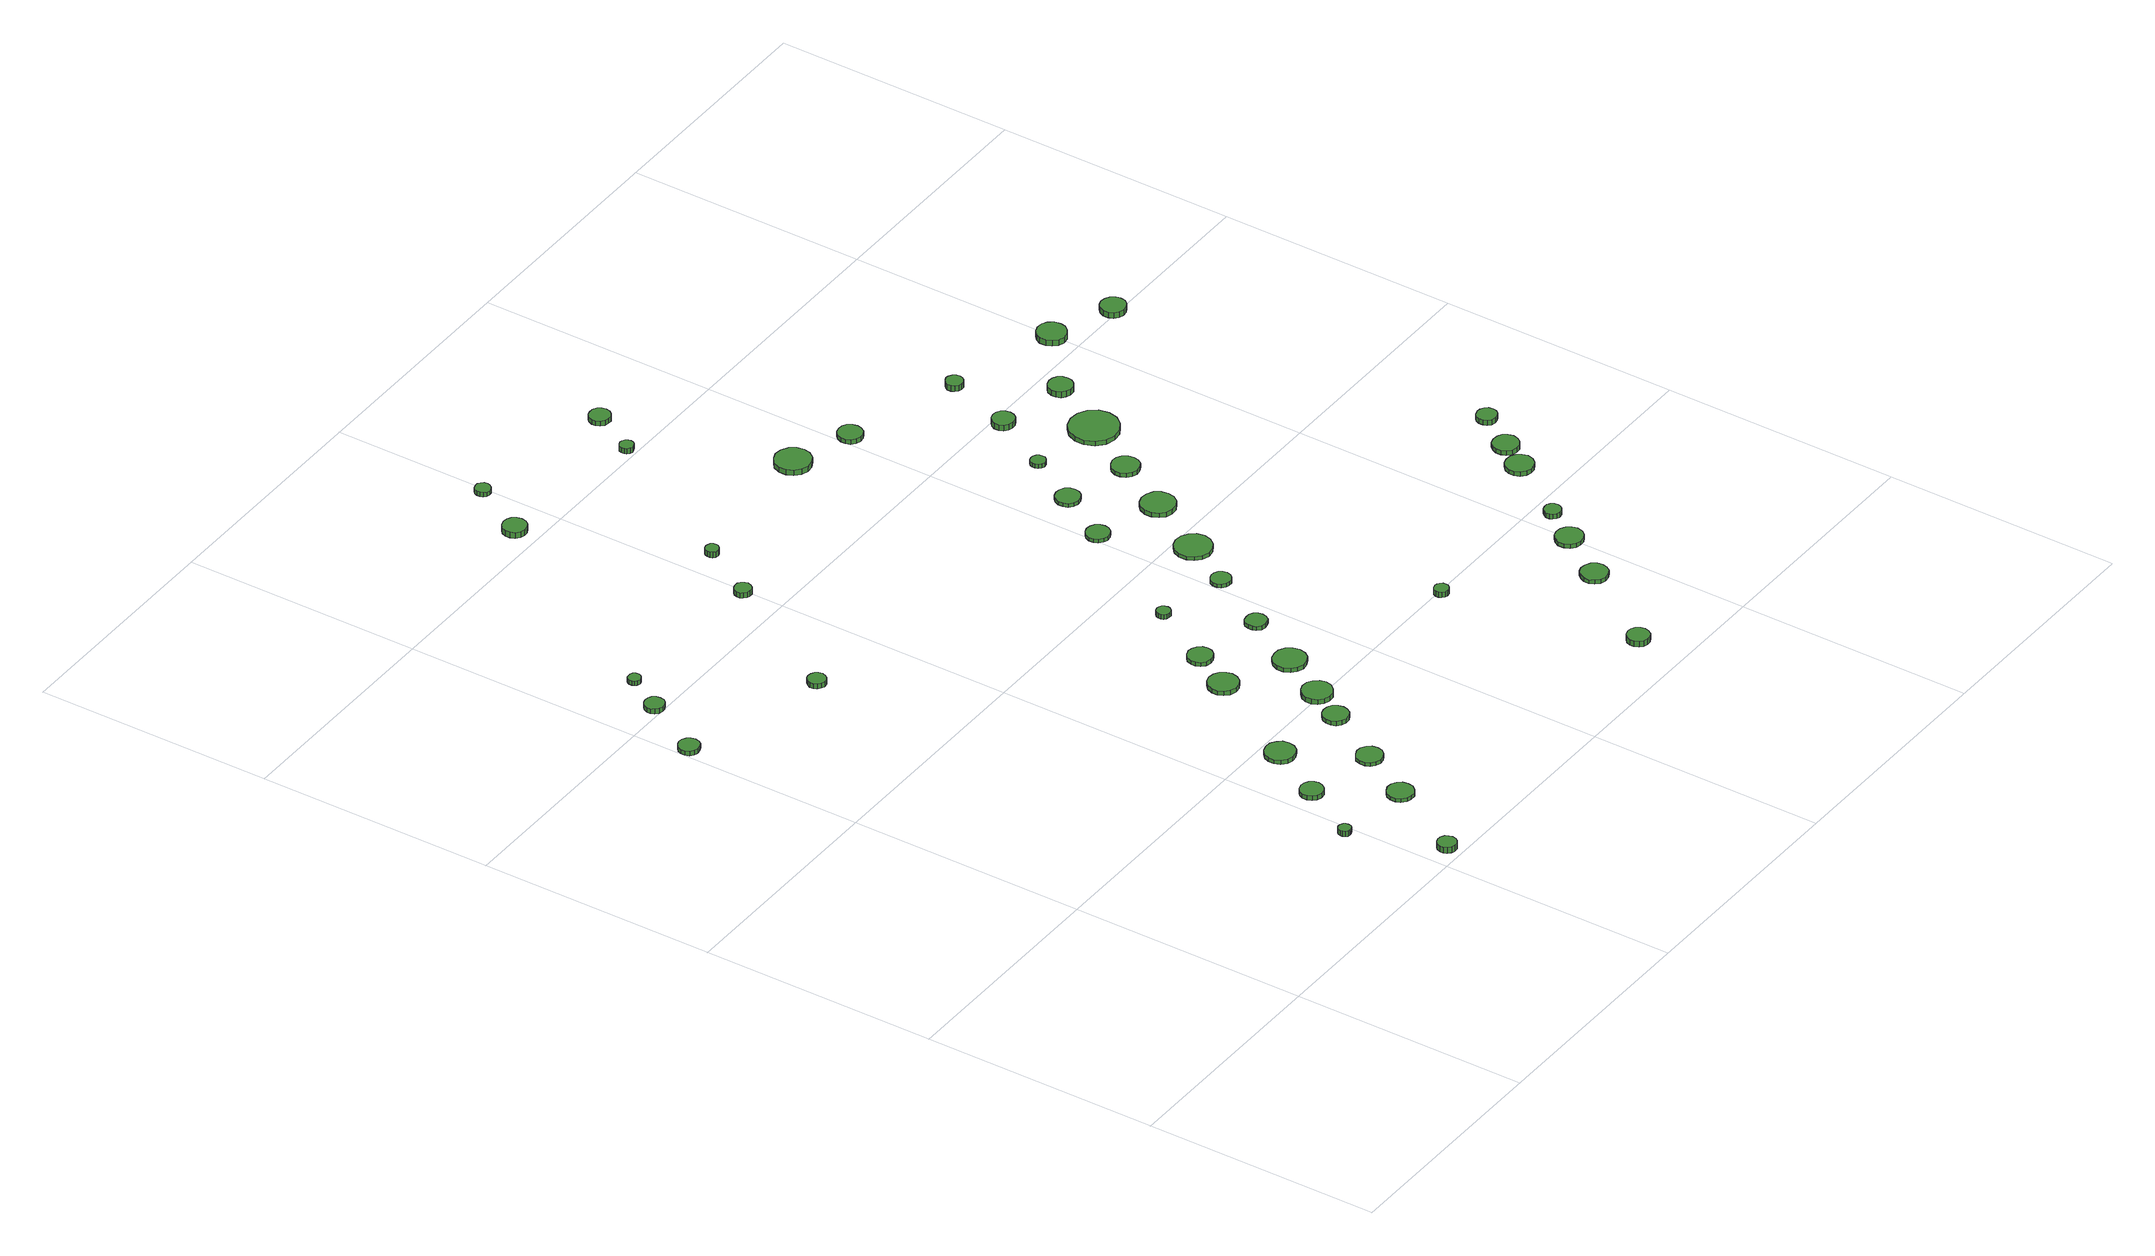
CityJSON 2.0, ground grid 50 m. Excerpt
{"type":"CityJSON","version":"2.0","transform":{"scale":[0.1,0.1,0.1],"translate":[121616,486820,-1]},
"CityObjects":{
"tree1":{"type":"SolitaryVegetationObject","attributes":{"function":"something"},"geometry":[{"type":"MultiSurface","lod":"1","boundaries":[[[0,1,2,3,4,5,6,7,8,9,10,11,12,13,14]],[[15,16,17,18,19,20,21,22,23,24,25,26,27,28,29]],[[0,29,28,1]],[[1,28,27,2]],[[2,27,26,3]],[[3,26,25,4]],[[4,25,24,5]],[[5,24,23,6]],[[6,23,22,7]],[[7,22,21,8]],[[8,21,20,9]],[[9,20,19,10]],[[10,19,18,11]],[[11,18,17,12]],[[12,17,16,13]],[[13,16,15,14]],[[14,15,29,0]]]}]},
"tree2":{"type":"SolitaryVegetationObject","attributes":{"function":"something"},"geometry":[{"type":"MultiSurface","lod":"1","boundaries":[[[30,31,32,33,34,35,36,37,38,39,40,41,42,43,44]],[[45,46,47,48,49,50,51,52,53,54,55,56,57,58,59]],[[30,59,58,31]],[[31,58,57,32]],[[32,57,56,33]],[[33,56,55,34]],[[34,55,54,35]],[[35,54,53,36]],[[36,53,52,37]],[[37,52,51,38]],[[38,51,50,39]],[[39,50,49,40]],[[40,49,48,41]],[[41,48,47,42]],[[42,47,46,43]],[[43,46,45,44]],[[44,45,59,30]]]}]},
"tree3":{"type":"SolitaryVegetationObject","attributes":{"function":"something"},"geometry":[{"type":"MultiSurface","lod":"1","boundaries":[[[60,61,62,63,64,65,66,67,68,69,70,71,72,73,74]],[[75,76,77,78,79,80,81,82,83,84,85,86,87,88,89]],[[60,89,88,61]],[[61,88,87,62]],[[62,87,86,63]],[[63,86,85,64]],[[64,85,84,65]],[[65,84,83,66]],[[66,83,82,67]],[[67,82,81,68]],[[68,81,80,69]],[[69,80,79,70]],[[70,79,78,71]],[[71,78,77,72]],[[72,77,76,73]],[[73,76,75,74]],[[74,75,89,60]]]}]},
"tree4":{"type":"SolitaryVegetationObject","attributes":{"function":"something"},"geometry":[{"type":"MultiSurface","lod":"1","boundaries":[[[90,91,92,93,94,95,96,97,98,99,100,101,102,103,104]],[[105,106,107,108,109,110,111,112,113,114,115,116,117,118,119]],[[90,119,118,91]],[[91,118,117,92]],[[92,117,116,93]],[[93,116,115,94]],[[94,115,114,95]],[[95,114,113,96]],[[96,113,112,97]],[[97,112,111,98]],[[98,111,110,99]],[[99,110,109,100]],[[100,109,108,101]],[[101,108,107,102]],[[102,107,106,103]],[[103,106,105,104]],[[104,105,119,90]]]}]},
"tree5":{"type":"SolitaryVegetationObject","attributes":{"function":"something"},"geometry":[{"type":"MultiSurface","lod":"1","boundaries":[[[120,121,122,123,124,125,126,127,128,129,130,131,132,133,134]],[[135,136,137,138,139,140,141,142,143,144,145,146,147,148,149]],[[120,149,148,121]],[[121,148,147,122]],[[122,147,146,123]],[[123,146,145,124]],[[124,145,144,125]],[[125,144,143,126]],[[126,143,142,127]],[[127,142,141,128]],[[128,141,140,129]],[[129,140,139,130]],[[130,139,138,131]],[[131,138,137,132]],[[132,137,136,133]],[[133,136,135,134]],[[134,135,149,120]]]}]},
"tree6":{"type":"SolitaryVegetationObject","attributes":{"function":"something"},"geometry":[{"type":"MultiSurface","lod":"1","boundaries":[[[150,151,152,153,154,155,156,157,158,159,160,161,162,163,164]],[[165,166,167,168,169,170,171,172,173,174,175,176,177,178,179]],[[150,179,178,151]],[[151,178,177,152]],[[152,177,176,153]],[[153,176,175,154]],[[154,175,174,155]],[[155,174,173,156]],[[156,173,172,157]],[[157,172,171,158]],[[158,171,170,159]],[[159,170,169,160]],[[160,169,168,161]],[[161,168,167,162]],[[162,167,166,163]],[[163,166,165,164]],[[164,165,179,150]]]}]},
"tree7":{"type":"SolitaryVegetationObject","attributes":{"function":"something"},"geometry":[{"type":"MultiSurface","lod":"1","boundaries":[[[180,181,182,183,184,185,186,187,188,189,190,191,192,193,194]],[[195,196,197,198,199,200,201,202,203,204,205,206,207,208,209]],[[180,209,208,181]],[[181,208,207,182]],[[182,207,206,183]],[[183,206,205,184]],[[184,205,204,185]],[[185,204,203,186]],[[186,203,202,187]],[[187,202,201,188]],[[188,201,200,189]],[[189,200,199,190]],[[190,199,198,191]],[[191,198,197,192]],[[192,197,196,193]],[[193,196,195,194]],[[194,195,209,180]]]}]},
"tree8":{"type":"SolitaryVegetationObject","attributes":{"function":"something"},"geometry":[{"type":"MultiSurface","lod":"1","boundaries":[[[210,211,212,213,214,215,216,217,218,219,220,221,222,223,224]],[[225,226,227,228,229,230,231,232,233,234,235,236,237,238,239]],[[210,239,238,211]],[[211,238,237,212]],[[212,237,236,213]],[[213,236,235,214]],[[214,235,234,215]],[[215,234,233,216]],[[216,233,232,217]],[[217,232,231,218]],[[218,231,230,219]],[[219,230,229,220]],[[220,229,228,221]],[[221,228,227,222]],[[222,227,226,223]],[[223,226,225,224]],[[224,225,239,210]]]}]},
"tree9":{"type":"SolitaryVegetationObject","attributes":{"function":"something"},"geometry":[{"type":"MultiSurface","lod":"1","boundaries":[[[240,241,242,243,244,245,246,247,248,249,250,251,252,253,254]],[[255,256,257,258,259,260,261,262,263,264,265,266,267,268,269]],[[240,269,268,241]],[[241,268,267,242]],[[242,267,266,243]],[[243,266,265,244]],[[244,265,264,245]],[[245,264,263,246]],[[246,263,262,247]],[[247,262,261,248]],[[248,261,260,249]],[[249,260,259,250]],[[250,259,258,251]],[[251,258,257,252]],[[252,257,256,253]],[[253,256,255,254]],[[254,255,269,240]]]}]},
"tree10":{"type":"SolitaryVegetationObject","attributes":{"function":"something"},"geometry":[{"type":"MultiSurface","lod":"1","boundaries":[[[270,271,272,273,274,275,276,277,278,279,280,281,282,283,284]],[[285,286,287,288,289,290,291,292,293,294,295,296,297,298,299]],[[270,299,298,271]],[[271,298,297,272]],[[272,297,296,273]],[[273,296,295,274]],[[274,295,294,275]],[[275,294,293,276]],[[276,293,292,277]],[[277,292,291,278]],[[278,291,290,279]],[[279,290,289,280]],[[280,289,288,281]],[[281,288,287,282]],[[282,287,286,283]],[[283,286,285,284]],[[284,285,299,270]]]}]},
"tree11":{"type":"SolitaryVegetationObject","attributes":{"function":"something"},"geometry":[{"type":"MultiSurface","lod":"1","boundaries":[[[300,301,302,303,304,305,306,307,308,309,310,311,312,313,314]],[[315,316,317,318,319,320,321,322,323,324,325,326,327,328,329]],[[300,329,328,301]],[[301,328,327,302]],[[302,327,326,303]],[[303,326,325,304]],[[304,325,324,305]],[[305,324,323,306]],[[306,323,322,307]],[[307,322,321,308]],[[308,321,320,309]],[[309,320,319,310]],[[310,319,318,311]],[[311,318,317,312]],[[312,317,316,313]],[[313,316,315,314]],[[314,315,329,300]]]}]},
"tree12":{"type":"SolitaryVegetationObject","attributes":{"function":"something"},"geometry":[{"type":"MultiSurface","lod":"1","boundaries":[[[330,331,332,333,334,335,336,337,338,339,340,341,342,343,344]],[[345,346,347,348,349,350,351,352,353,354,355,356,357,358,359]],[[330,359,358,331]],[[331,358,357,332]],[[332,357,356,333]],[[333,356,355,334]],[[334,355,354,335]],[[335,354,353,336]],[[336,353,352,337]],[[337,352,351,338]],[[338,351,350,339]],[[339,350,349,340]],[[340,349,348,341]],[[341,348,347,342]],[[342,347,346,343]],[[343,346,345,344]],[[344,345,359,330]]]}]},
"tree13":{"type":"SolitaryVegetationObject","attributes":{"function":"something"},"geometry":[{"type":"MultiSurface","lod":"1","boundaries":[[[360,361,362,363,364,365,366,367,368,369,370,371,372,373,374]],[[375,376,377,378,379,380,381,382,383,384,385,386,387,388,389]],[[360,389,388,361]],[[361,388,387,362]],[[362,387,386,363]],[[363,386,385,364]],[[364,385,384,365]],[[365,384,383,366]],[[366,383,382,367]],[[367,382,381,368]],[[368,381,380,369]],[[369,380,379,370]],[[370,379,378,371]],[[371,378,377,372]],[[372,377,376,373]],[[373,376,375,374]],[[374,375,389,360]]]}]},
"tree14":{"type":"SolitaryVegetationObject","attributes":{"function":"something"},"geometry":[{"type":"MultiSurface","lod":"1","boundaries":[[[390,391,392,393,394,395,396,397,398,399,400,401,402,403,404]],[[405,406,407,408,409,410,411,412,413,414,415,416,417,418,419]],[[390,419,418,391]],[[391,418,417,392]],[[392,417,416,393]],[[393,416,415,394]],[[394,415,414,395]],[[395,414,413,396]],[[396,413,412,397]],[[397,412,411,398]],[[398,411,410,399]],[[399,410,409,400]],[[400,409,408,401]],[[401,408,407,402]],[[402,407,406,403]],[[403,406,405,404]],[[404,405,419,390]]]}]},
"tree15":{"type":"SolitaryVegetationObject","attributes":{"function":"something"},"geometry":[{"type":"MultiSurface","lod":"1","boundaries":[[[420,421,422,423,424,425,426,427,428,429,430,431,432,433,434]],[[435,436,437,438,439,440,441,442,443,444,445,446,447,448,449]],[[420,449,448,421]],[[421,448,447,422]],[[422,447,446,423]],[[423,446,445,424]],[[424,445,444,425]],[[425,444,443,426]],[[426,443,442,427]],[[427,442,441,428]],[[428,441,440,429]],[[429,440,439,430]],[[430,439,438,431]],[[431,438,437,432]],[[432,437,436,433]],[[433,436,435,434]],[[434,435,449,420]]]}]},
"tree16":{"type":"SolitaryVegetationObject","attributes":{"function":"something"},"geometry":[{"type":"MultiSurface","lod":"1","boundaries":[[[450,451,452,453,454,455,456,457,458,459,460,461,462,463,464]],[[465,466,467,468,469,470,471,472,473,474,475,476,477,478,479]],[[450,479,478,451]],[[451,478,477,452]],[[452,477,476,453]],[[453,476,475,454]],[[454,475,474,455]],[[455,474,473,456]],[[456,473,472,457]],[[457,472,471,458]],[[458,471,470,459]],[[459,470,469,460]],[[460,469,468,461]],[[461,468,467,462]],[[462,467,466,463]],[[463,466,465,464]],[[464,465,479,450]]]}]},
"tree17":{"type":"SolitaryVegetationObject","attributes":{"function":"something"},"geometry":[{"type":"MultiSurface","lod":"1","boundaries":[[[480,481,482,483,484,485,486,487,488,489,490,491,492,493,494]],[[495,496,497,498,499,500,501,502,503,504,505,506,507,508,509]],[[480,509,508,481]],[[481,508,507,482]],[[482,507,506,483]],[[483,506,505,484]],[[484,505,504,485]],[[485,504,503,486]],[[486,503,502,487]],[[487,502,501,488]],[[488,501,500,489]],[[489,500,499,490]],[[490,499,498,491]],[[491,498,497,492]],[[492,497,496,493]],[[493,496,495,494]],[[494,495,509,480]]]}]},
"tree18":{"type":"SolitaryVegetationObject","attributes":{"function":"something"},"geometry":[{"type":"MultiSurface","lod":"1","boundaries":[[[510,511,512,513,514,515,516,517,518,519,520,521,522,523,524]],[[525,526,527,528,529,530,531,532,533,534,535,536,537,538,539]],[[510,539,538,511]],[[511,538,537,512]],[[512,537,536,513]],[[513,536,535,514]],[[514,535,534,515]],[[515,534,533,516]],[[516,533,532,517]],[[517,532,531,518]],[[518,531,530,519]],[[519,530,529,520]],[[520,529,528,521]],[[521,528,527,522]],[[522,527,526,523]],[[523,526,525,524]],[[524,525,539,510]]]}]},
"tree19":{"type":"SolitaryVegetationObject","attributes":{"function":"something"},"geometry":[{"type":"MultiSurface","lod":"1","boundaries":[[[540,541,542,543,544,545,546,547,548,549,550,551,552,553,554]],[[555,556,557,558,559,560,561,562,563,564,565,566,567,568,569]],[[540,569,568,541]],[[541,568,567,542]],[[542,567,566,543]],[[543,566,565,544]],[[544,565,564,545]],[[545,564,563,546]],[[546,563,562,547]],[[547,562,561,548]],[[548,561,560,549]],[[549,560,559,550]],[[550,559,558,551]],[[551,558,557,552]],[[552,557,556,553]],[[553,556,555,554]],[[554,555,569,540]]]}]},
"tree20":{"type":"SolitaryVegetationObject","attributes":{"function":"something"},"geometry":[{"type":"MultiSurface","lod":"1","boundaries":[[[570,571,572,573,574,575,576,577,578,579,580,581,582,583,584]],[[585,586,587,588,589,590,591,592,593,594,595,596,597,598,599]],[[570,599,598,571]],[[571,598,597,572]],[[572,597,596,573]],[[573,596,595,574]],[[574,595,594,575]],[[575,594,593,576]],[[576,593,592,577]],[[577,592,591,578]],[[578,591,590,579]],[[579,590,589,580]],[[580,589,588,581]],[[581,588,587,582]],[[582,587,586,583]],[[583,586,585,584]],[[584,585,599,570]]]}]},
"tree21":{"type":"SolitaryVegetationObject","attributes":{"function":"something"},"geometry":[{"type":"MultiSurface","lod":"1","boundaries":[[[600,601,602,603,604,605,606,607,608,609,610,611,612,613,614]],[[615,616,617,618,619,620,621,622,623,624,625,626,627,628,629]],[[600,629,628,601]],[[601,628,627,602]],[[602,627,626,603]],[[603,626,625,604]],[[604,625,624,605]],[[605,624,623,606]],[[606,623,622,607]],[[607,622,621,608]],[[608,621,620,609]],[[609,620,619,610]],[[610,619,618,611]],[[611,618,617,612]],[[612,617,616,613]],[[613,616,615,614]],[[614,615,629,600]]]}]},
"tree22":{"type":"SolitaryVegetationObject","attributes":{"function":"something"},"geometry":[{"type":"MultiSurface","lod":"1","boundaries":[[[630,631,632,633,634,635,636,637,638,639,640,641,642,643,644]],[[645,646,647,648,649,650,651,652,653,654,655,656,657,658,659]],[[630,659,658,631]],[[631,658,657,632]],[[632,657,656,633]],[[633,656,655,634]],[[634,655,654,635]],[[635,654,653,636]],[[636,653,652,637]],[[637,652,651,638]],[[638,651,650,639]],[[639,650,649,640]],[[640,649,648,641]],[[641,648,647,642]],[[642,647,646,643]],[[643,646,645,644]],[[644,645,659,630]]]}]},
"tree23":{"type":"SolitaryVegetationObject","attributes":{"function":"something"},"geometry":[{"type":"MultiSurface","lod":"1","boundaries":[[[660,661,662,663,664,665,666,667,668,669,670,671,672,673,674]],[[675,676,677,678,679,680,681,682,683,684,685,686,687,688,689]],[[660,689,688,661]],[[661,688,687,662]],[[662,687,686,663]],[[663,686,685,664]],[[664,685,684,665]],[[665,684,683,666]],[[666,683,682,667]],[[667,682,681,668]],[[668,681,680,669]],[[669,680,679,670]],[[670,679,678,671]],[[671,678,677,672]],[[672,677,676,673]],[[673,676,675,674]],[[674,675,689,660]]]}]},
"tree24":{"type":"SolitaryVegetationObject","attributes":{"function":"something"},"geometry":[{"type":"MultiSurface","lod":"1","boundaries":[[[690,691,692,693,694,695,696,697,698,699,700,701,702,703,704]],[[705,706,707,708,709,710,711,712,713,714,715,716,717,718,719]],[[690,719,718,691]],[[691,718,717,692]],[[692,717,716,693]],[[693,716,715,694]],[[694,715,714,695]],[[695,714,713,696]],[[696,713,712,697]],[[697,712,711,698]],[[698,711,710,699]],[[699,710,709,700]],[[700,709,708,701]],[[701,708,707,702]],[[702,707,706,703]],[[703,706,705,704]],[[704,705,719,690]]]}]},
"tree25":{"type":"SolitaryVegetationObject","attributes":{"function":"something"},"geometry":[{"type":"MultiSurface","lod":"1","boundaries":[[[720,721,722,723,724,725,726,727,728,729,730,731,732,733,734]],[[735,736,737,738,739,740,741,742,743,744,745,746,747,748,749]],[[720,749,748,721]],[[721,748,747,722]],[[722,747,746,723]],[[723,746,745,724]],[[724,745,744,725]],[[725,744,743,726]],[[726,743,742,727]],[[727,742,741,728]],[[728,741,740,729]],[[729,740,739,730]],[[730,739,738,731]],[[731,738,737,732]],[[732,737,736,733]],[[733,736,735,734]],[[734,735,749,720]]]}]},
"tree26":{"type":"SolitaryVegetationObject","attributes":{"function":"something"},"geometry":[{"type":"MultiSurface","lod":"1","boundaries":[[[750,751,752,753,754,755,756,757,758,759,760,761,762,763,764]],[[765,766,767,768,769,770,771,772,773,774,775,776,777,778,779]],[[750,779,778,751]],[[751,778,777,752]],[[752,777,776,753]],[[753,776,775,754]],[[754,775,774,755]],[[755,774,773,756]],[[756,773,772,757]],[[757,772,771,758]],[[758,771,770,759]],[[759,770,769,760]],[[760,769,768,761]],[[761,768,767,762]],[[762,767,766,763]],[[763,766,765,764]],[[764,765,779,750]]]}]},
"tree27":{"type":"SolitaryVegetationObject","attributes":{"function":"something"},"geometry":[{"type":"MultiSurface","lod":"1","boundaries":[[[780,781,782,783,784,785,786,787,788,789,790,791,792,793,794]],[[795,796,797,798,799,800,801,802,803,804,805,806,807,808,809]],[[780,809,808,781]],[[781,808,807,782]],[[782,807,806,783]],[[783,806,805,784]],[[784,805,804,785]],[[785,804,803,786]],[[786,803,802,787]],[[787,802,801,788]],[[788,801,800,789]],[[789,800,799,790]],[[790,799,798,791]],[[791,798,797,792]],[[792,797,796,793]],[[793,796,795,794]],[[794,795,809,780]]]}]},
"tree28":{"type":"SolitaryVegetationObject","attributes":{"function":"something"},"geometry":[{"type":"MultiSurface","lod":"1","boundaries":[[[810,811,812,813,814,815,816,817,818,819,820,821,822,823,824]],[[825,826,827,828,829,830,831,832,833,834,835,836,837,838,839]],[[810,839,838,811]],[[811,838,837,812]],[[812,837,836,813]],[[813,836,835,814]],[[814,835,834,815]],[[815,834,833,816]],[[816,833,832,817]],[[817,832,831,818]],[[818,831,830,819]],[[819,830,829,820]],[[820,829,828,821]],[[821,828,827,822]],[[822,827,826,823]],[[823,826,825,824]],[[824,825,839,810]]]}]},
"tree29":{"type":"SolitaryVegetationObject","attributes":{"function":"something"},"geometry":[{"type":"MultiSurface","lod":"1","boundaries":[[[840,841,842,843,844,845,846,847,848,849,850,851,852,853,854]],[[855,856,857,858,859,860,861,862,863,864,865,866,867,868,869]],[[840,869,868,841]],[[841,868,867,842]],[[842,867,866,843]],[[843,866,865,844]],[[844,865,864,845]],[[845,864,863,846]],[[846,863,862,847]],[[847,862,861,848]],[[848,861,860,849]],[[849,860,859,850]],[[850,859,858,851]],[[851,858,857,852]],[[852,857,856,853]],[[853,856,855,854]],[[854,855,869,840]]]}]},
"tree30":{"type":"SolitaryVegetationObject","attributes":{"function":"something"},"geometry":[{"type":"MultiSurface","lod":"1","boundaries":[[[870,871,872,873,874,875,876,877,878,879,880,881,882,883,884]],[[885,886,887,888,889,890,891,892,893,894,895,896,897,898,899]],[[870,899,898,871]],[[871,898,897,872]],[[872,897,896,873]],[[873,896,895,874]],[[874,895,894,875]],[[875,894,893,876]],[[876,893,892,877]],[[877,892,891,878]],[[878,891,890,879]],[[879,890,889,880]],[[880,889,888,881]],[[881,888,887,882]],[[882,887,886,883]],[[883,886,885,884]],[[884,885,899,870]]]}]},
"tree31":{"type":"SolitaryVegetationObject","attributes":{"function":"something"},"geometry":[{"type":"MultiSurface","lod":"1","boundaries":[[[900,901,902,903,904,905,906,907,908,909,910,911,912,913,914]],[[915,916,917,918,919,920,921,922,923,924,925,926,927,928,929]],[[900,929,928,901]],[[901,928,927,902]],[[902,927,926,903]],[[903,926,925,904]],[[904,925,924,905]],[[905,924,923,906]],[[906,923,922,907]],[[907,922,921,908]],[[908,921,920,909]],[[909,920,919,910]],[[910,919,918,911]],[[911,918,917,912]],[[912,917,916,913]],[[913,916,915,914]],[[914,915,929,900]]]}]},
"tree32":{"type":"SolitaryVegetationObject","attributes":{"function":"something"},"geometry":[{"type":"MultiSurface","lod":"1","boundaries":[[[930,931,932,933,934,935,936,937,938,939,940,941,942,943,944]],[[945,946,947,948,949,950,951,952,953,954,955,956,957,958,959]],[[930,959,958,931]],[[931,958,957,932]],[[932,957,956,933]],[[933,956,955,934]],[[934,955,954,935]],[[935,954,953,936]],[[936,953,952,937]],[[937,952,951,938]],[[938,951,950,939]],[[939,950,949,940]],[[940,949,948,941]],[[941,948,947,942]],[[942,947,946,943]],[[943,946,945,944]],[[944,945,959,930]]]}]},
"tree33":{"type":"SolitaryVegetationObject","attributes":{"function":"something"},"geometry":[{"type":"MultiSurface","lod":"1","boundaries":[[[960,961,962,963,964,965,966,967,968,969,970,971,972,973,974]],[[975,976,977,978,979,980,981,982,983,984,985,986,987,988,989]],[[960,989,988,961]],[[961,988,987,962]],[[962,987,986,963]],[[963,986,985,964]],[[964,985,984,965]],[[965,984,983,966]],[[966,983,982,967]],[[967,982,981,968]],[[968,981,980,969]],[[969,980,979,970]],[[970,979,978,971]],[[971,978,977,972]],[[972,977,976,973]],[[973,976,975,974]],[[974,975,989,960]]]}]},
"tree34":{"type":"SolitaryVegetationObject","attributes":{"function":"something"},"geometry":[{"type":"MultiSurface","lod":"1","boundaries":[[[990,991,992,993,994,995,996,997,998,999,1000,1001,1002,1003,1004]],[[1005,1006,1007,1008,1009,1010,1011,1012,1013,1014,1015,1016,1017,1018,1019]],[[990,1019,1018,991]],[[991,1018,1017,992]],[[992,1017,1016,993]],[[993,1016,1015,994]],[[994,1015,1014,995]],[[995,1014,1013,996]],[[996,1013,1012,997]],[[997,1012,1011,998]],[[998,1011,1010,999]],[[999,1010,1009,1000]],[[1000,1009,1008,1001]],[[1001,1008,1007,1002]],[[1002,1007,1006,1003]],[[1003,1006,1005,1004]],[[1004,1005,1019,990]]]}]},
"tree35":{"type":"SolitaryVegetationObject","attributes":{"function":"something"},"geometry":[{"type":"MultiSurface","lod":"1","boundaries":[[[1020,1021,1022,1023,1024,1025,1026,1027,1028,1029,1030,1031,1032,1033,1034]],[[1035,1036,1037,1038,1039,1040,1041,1042,1043,1044,1045,1046,1047,1048,1049]],[[1020,1049,1048,1021]],[[1021,1048,1047,1022]],[[1022,1047,1046,1023]],[[1023,1046,1045,1024]],[[1024,1045,1044,1025]],[[1025,1044,1043,1026]],[[1026,1043,1042,1027]],[[1027,1042,1041,1028]],[[1028,1041,1040,1029]],[[1029,1040,1039,1030]],[[1030,1039,1038,1031]],[[1031,1038,1037,1032]],[[1032,1037,1036,1033]],[[1033,1036,1035,1034]],[[1034,1035,1049,1020]]]}]},
"tree36":{"type":"SolitaryVegetationObject","attributes":{"function":"something"},"geometry":[{"type":"MultiSurface","lod":"1","boundaries":[[[1050,1051,1052,1053,1054,1055,1056,1057,1058,1059,1060,1061,1062,1063,1064]],[[1065,1066,1067,1068,1069,1070,1071,1072,1073,1074,1075,1076,1077,1078,1079]],[[1050,1079,1078,1051]],[[1051,1078,1077,1052]],[[1052,1077,1076,1053]],[[1053,1076,1075,1054]],[[1054,1075,1074,1055]],[[1055,1074,1073,1056]],[[1056,1073,1072,1057]],[[1057,1072,1071,1058]],[[1058,1071,1070,1059]],[[1059,1070,1069,1060]],[[1060,1069,1068,1061]],[[1061,1068,1067,1062]],[[1062,1067,1066,1063]],[[1063,1066,1065,1064]],[[1064,1065,1079,1050]]]}]},
"tree37":{"type":"SolitaryVegetationObject","attributes":{"function":"something"},"geometry":[{"type":"MultiSurface","lod":"1","boundaries":[[[1080,1081,1082,1083,1084,1085,1086,1087,1088,1089,1090,1091,1092,1093,1094]],[[1095,1096,1097,1098,1099,1100,1101,1102,1103,1104,1105,1106,1107,1108,1109]],[[1080,1109,1108,1081]],[[1081,1108,1107,1082]],[[1082,1107,1106,1083]],[[1083,1106,1105,1084]],[[1084,1105,1104,1085]],[[1085,1104,1103,1086]],[[1086,1103,1102,1087]],[[1087,1102,1101,1088]],[[1088,1101,1100,1089]],[[1089,1100,1099,1090]],[[1090,1099,1098,1091]],[[1091,1098,1097,1092]],[[1092,1097,1096,1093]],[[1093,1096,1095,1094]],[[1094,1095,1109,1080]]]}]},
"tree38":{"type":"SolitaryVegetationObject","attributes":{"function":"something"},"geometry":[{"type":"MultiSurface","lod":"1","boundaries":[[[1110,1111,1112,1113,1114,1115,1116,1117,1118,1119,1120,1121,1122,1123,1124]],[[1125,1126,1127,1128,1129,1130,1131,1132,1133,1134,1135,1136,1137,1138,1139]],[[1110,1139,1138,1111]],[[1111,1138,1137,1112]],[[1112,1137,1136,1113]],[[1113,1136,1135,1114]],[[1114,1135,1134,1115]],[[1115,1134,1133,1116]],[[1116,1133,1132,1117]],[[1117,1132,1131,1118]],[[1118,1131,1130,1119]],[[1119,1130,1129,1120]],[[1120,1129,1128,1121]],[[1121,1128,1127,1122]],[[1122,1127,1126,1123]],[[1123,1126,1125,1124]],[[1124,1125,1139,1110]]]}]},
"tree39":{"type":"SolitaryVegetationObject","attributes":{"function":"something"},"geometry":[{"type":"MultiSurface","lod":"1","boundaries":[[[1140,1141,1142,1143,1144,1145,1146,1147,1148,1149,1150,1151,1152,1153,1154]],[[1155,1156,1157,1158,1159,1160,1161,1162,1163,1164,1165,1166,1167,1168,1169]],[[1140,1169,1168,1141]],[[1141,1168,1167,1142]],[[1142,1167,1166,1143]],[[1143,1166,1165,1144]],[[1144,1165,1164,1145]],[[1145,1164,1163,1146]],[[1146,1163,1162,1147]],[[1147,1162,1161,1148]],[[1148,1161,1160,1149]],[[1149,1160,1159,1150]],[[1150,1159,1158,1151]],[[1151,1158,1157,1152]],[[1152,1157,1156,1153]],[[1153,1156,1155,1154]],[[1154,1155,1169,1140]]]}]},
"tree40":{"type":"SolitaryVegetationObject","attributes":{"function":"something"},"geometry":[{"type":"MultiSurface","lod":"1","boundaries":[[[1170,1171,1172,1173,1174,1175,1176,1177,1178,1179,1180,1181,1182,1183,1184]],[[1185,1186,1187,1188,1189,1190,1191,1192,1193,1194,1195,1196,1197,1198,1199]],[[1170,1199,1198,1171]],[[1171,1198,1197,1172]],[[1172,1197,1196,1173]],[[1173,1196,1195,1174]],[[1174,1195,1194,1175]],[[1175,1194,1193,1176]],[[1176,1193,1192,1177]],[[1177,1192,1191,1178]],[[1178,1191,1190,1179]],[[1179,1190,1189,1180]],[[1180,1189,1188,1181]],[[1181,1188,1187,1182]],[[1182,1187,1186,1183]],[[1183,1186,1185,1184]],[[1184,1185,1199,1170]]]}]},
"tree41":{"type":"SolitaryVegetationObject","attributes":{"function":"something"},"geometry":[{"type":"MultiSurface","lod":"1","boundaries":[[[1200,1201,1202,1203,1204,1205,1206,1207,1208,1209,1210,1211,1212,1213,1214]],[[1215,1216,1217,1218,1219,1220,1221,1222,1223,1224,1225,1226,1227,1228,1229]],[[1200,1229,1228,1201]],[[1201,1228,1227,1202]],[[1202,1227,1226,1203]],[[1203,1226,1225,1204]],[[1204,1225,1224,1205]],[[1205,1224,1223,1206]],[[1206,1223,1222,1207]],[[1207,1222,1221,1208]],[[1208,1221,1220,1209]],[[1209,1220,1219,1210]],[[1210,1219,1218,1211]],[[1211,1218,1217,1212]],[[1212,1217,1216,1213]],[[1213,1216,1215,1214]],[[1214,1215,1229,1200]]]}]},
"tree42":{"type":"SolitaryVegetationObject","attributes":{"function":"something"},"geometry":[{"type":"MultiSurface","lod":"1","boundaries":[[[1230,1231,1232,1233,1234,1235,1236,1237,1238,1239,1240,1241,1242,1243,1244]],[[1245,1246,1247,1248,1249,1250,1251,1252,1253,1254,1255,1256,1257,1258,1259]],[[1230,1259,1258,1231]],[[1231,1258,1257,1232]],[[1232,1257,1256,1233]],[[1233,1256,1255,1234]],[[1234,1255,1254,1235]],[[1235,1254,1253,1236]],[[1236,1253,1252,1237]],[[1237,1252,1251,1238]],[[1238,1251,1250,1239]],[[1239,1250,1249,1240]],[[1240,1249,1248,1241]],[[1241,1248,1247,1242]],[[1242,1247,1246,1243]],[[1243,1246,1245,1244]],[[1244,1245,1259,1230]]]}]},
"tree43":{"type":"SolitaryVegetationObject","attributes":{"function":"something"},"geometry":[{"type":"MultiSurface","lod":"1","boundaries":[[[1260,1261,1262,1263,1264,1265,1266,1267,1268,1269,1270,1271,1272,1273,1274]],[[1275,1276,1277,1278,1279,1280,1281,1282,1283,1284,1285,1286,1287,1288,1289]],[[1260,1289,1288,1261]],[[1261,1288,1287,1262]],[[1262,1287,1286,1263]],[[1263,1286,1285,1264]],[[1264,1285,1284,1265]],[[1265,1284,1283,1266]],[[1266,1283,1282,1267]],[[1267,1282,1281,1268]],[[1268,1281,1280,1269]],[[1269,1280,1279,1270]],[[1270,1279,1278,1271]],[[1271,1278,1277,1272]],[[1272,1277,1276,1273]],[[1273,1276,1275,1274]],[[1274,1275,1289,1260]]]}]},
"tree44":{"type":"SolitaryVegetationObject","attributes":{"function":"something"},"geometry":[{"type":"MultiSurface","lod":"1","boundaries":[[[1290,1291,1292,1293,1294,1295,1296,1297,1298,1299,1300,1301,1302,1303,1304]],[[1305,1306,1307,1308,1309,1310,1311,1312,1313,1314,1315,1316,1317,1318,1319]],[[1290,1319,1318,1291]],[[1291,1318,1317,1292]],[[1292,1317,1316,1293]],[[1293,1316,1315,1294]],[[1294,1315,1314,1295]],[[1295,1314,1313,1296]],[[1296,1313,1312,1297]],[[1297,1312,1311,1298]],[[1298,1311,1310,1299]],[[1299,1310,1309,1300]],[[1300,1309,1308,1301]],[[1301,1308,1307,1302]],[[1302,1307,1306,1303]],[[1303,1306,1305,1304]],[[1304,1305,1319,1290]]]}]},
"tree45":{"type":"SolitaryVegetationObject","attributes":{"function":"something"},"geometry":[{"type":"MultiSurface","lod":"1","boundaries":[[[1320,1321,1322,1323,1324,1325,1326,1327,1328,1329,1330,1331,1332,1333,1334]],[[1335,1336,1337,1338,1339,1340,1341,1342,1343,1344,1345,1346,1347,1348,1349]],[[1320,1349,1348,1321]],[[1321,1348,1347,1322]],[[1322,1347,1346,1323]],[[1323,1346,1345,1324]],[[1324,1345,1344,1325]],[[1325,1344,1343,1326]],[[1326,1343,1342,1327]],[[1327,1342,1341,1328]],[[1328,1341,1340,1329]],[[1329,1340,1339,1330]],[[1330,1339,1338,1331]],[[1331,1338,1337,1332]],[[1332,1337,1336,1333]],[[1333,1336,1335,1334]],[[1334,1335,1349,1320]]]}]},
"tree46":{"type":"SolitaryVegetationObject","attributes":{"function":"something"},"geometry":[{"type":"MultiSurface","lod":"1","boundaries":[[[1350,1351,1352,1353,1354,1355,1356,1357,1358,1359,1360,1361,1362,1363,1364]],[[1365,1366,1367,1368,1369,1370,1371,1372,1373,1374,1375,1376,1377,1378,1379]],[[1350,1379,1378,1351]],[[1351,1378,1377,1352]],[[1352,1377,1376,1353]],[[1353,1376,1375,1354]],[[1354,1375,1374,1355]],[[1355,1374,1373,1356]],[[1356,1373,1372,1357]],[[1357,1372,1371,1358]],[[1358,1371,1370,1359]],[[1359,1370,1369,1360]],[[1360,1369,1368,1361]],[[1361,1368,1367,1362]],[[1362,1367,1366,1363]],[[1363,1366,1365,1364]],[[1364,1365,1379,1350]]]}]}
},
"vertices":[
[44,1390,16],[42,1399,16],[37,1406,16],[29,1411,16],[20,1412,16],[12,1409,16],[5,1403,16],[1,1395,16],[1,1386,16],[5,1377,16],[12,1371,16],[20,1369,16],[29,1370,16],[37,1374,16],[42,1381,16],[42,1381,6],[37,1374,6],[29,1370,6],[20,1369,6],[12,1371,6],[5,1377,6],[1,1386,6],[1,1395,6],[5,1403,6],[12,1409,6],[20,1412,6],[29,1411,6],[37,1406,6],[42,1399,6],[44,1390,6],
[495,218,19],[494,223,19],[491,227,19],[486,230,19],[481,231,19],[476,229,19],[472,225,19],[470,220,19],[470,215,19],[472,210,19],[476,206,19],[481,205,19],[486,205,19],[491,208,19],[494,212,19],[494,212,7],[491,208,7],[486,205,7],[481,205,7],[476,206,7],[472,210,7],[470,215,7],[470,220,7],[472,225,7],[476,229,7],[481,231,7],[486,230,7],[491,227,7],[494,223,7],[495,218,7],
[116,1518,17],[115,1526,17],[110,1533,17],[102,1537,17],[94,1538,17],[86,1535,17],[80,1530,17],[76,1522,17],[76,1514,17],[80,1506,17],[86,1500,17],[94,1498,17],[102,1498,17],[110,1503,17],[115,1509,17],[115,1509,6],[110,1503,6],[102,1498,6],[94,1498,6],[86,1500,6],[80,1506,6],[76,1514,6],[76,1522,6],[80,1530,6],[86,1535,6],[94,1538,6],[102,1537,6],[110,1533,6],[115,1526,6],[116,1518,6],
[564,28,25],[562,36,25],[558,43,25],[550,47,25],[542,48,25],[535,45,25],[529,40,25],[525,32,25],[525,24,25],[529,17,25],[535,11,25],[542,9,25],[550,9,25],[558,14,25],[562,20,25],[562,20,12],[558,14,12],[550,9,12],[542,9,12],[535,11,12],[529,17,12],[525,24,12],[525,32,12],[529,40,12],[535,45,12],[542,48,12],[550,47,12],[558,43,12],[562,36,12],[564,28,12],
[158,1595,16],[157,1601,16],[154,1605,16],[149,1608,16],[144,1608,16],[138,1607,16],[134,1603,16],[132,1598,16],[132,1593,16],[134,1588,16],[138,1584,16],[144,1582,16],[149,1583,16],[154,1586,16],[157,1590,16],[157,1590,6],[154,1586,6],[149,1583,6],[144,1582,6],[138,1584,6],[134,1588,6],[132,1593,6],[132,1598,6],[134,1603,6],[138,1607,6],[144,1608,6],[149,1608,6],[154,1605,6],[157,1601,6],[158,1595,6],
[577,340,17],[575,349,17],[569,357,17],[561,362,17],[551,363,17],[541,360,17],[534,354,17],[530,345,17],[530,335,17],[534,326,17],[541,319,17],[551,316,17],[561,317,17],[569,322,17],[575,330,17],[575,330,7],[569,322,7],[561,317,7],[551,316,7],[541,319,7],[534,326,7],[530,335,7],[530,345,7],[534,354,7],[541,360,7],[551,363,7],[561,362,7],[569,357,7],[575,349,7],[577,340,7],
[669,199,16],[667,210,16],[660,219,16],[651,225,16],[639,226,16],[629,222,16],[620,215,16],[616,204,16],[616,193,16],[620,183,16],[629,175,16],[639,172,16],[651,173,16],[660,179,16],[667,188,16],[667,188,8],[660,179,8],[651,173,8],[639,172,8],[629,175,8],[620,183,8],[616,193,8],[616,204,8],[620,215,8],[629,222,8],[639,226,8],[651,225,8],[660,219,8],[667,210,8],[669,199,8],
[350,1308,17],[348,1316,17],[344,1322,17],[337,1326,17],[329,1327,17],[322,1325,17],[316,1319,17],[312,1312,17],[312,1304,17],[316,1297,17],[322,1292,17],[329,1289,17],[337,1290,17],[344,1294,17],[348,1300,17],[348,1300,6],[344,1294,6],[337,1290,6],[329,1289,6],[322,1292,6],[316,1297,6],[312,1304,6],[312,1312,6],[316,1319,6],[322,1325,6],[329,1327,6],[337,1326,6],[344,1322,6],[348,1316,6],[350,1308,6],
[653,457,16],[651,470,16],[643,480,16],[632,487,16],[619,488,16],[607,484,16],[597,475,16],[592,464,16],[592,451,16],[597,439,16],[607,430,16],[619,426,16],[632,428,16],[643,434,16],[651,445,16],[651,445,7],[643,434,7],[632,428,7],[619,426,7],[607,430,7],[597,439,7],[592,451,7],[592,464,7],[597,475,7],[607,484,7],[619,488,7],[632,487,7],[643,480,7],[651,470,7],[653,457,7],
[734,312,15],[732,323,15],[725,332,15],[715,338,15],[704,339,15],[694,335,15],[685,328,15],[681,318,15],[681,306,15],[685,296,15],[694,289,15],[704,285,15],[715,286,15],[725,292,15],[732,301,15],[732,301,7],[725,292,7],[715,286,7],[704,285,7],[694,289,7],[685,296,7],[681,306,7],[681,318,7],[685,328,7],[694,335,7],[704,339,7],[715,338,7],[725,332,7],[732,323,7],[734,312,7],
[806,437,16],[804,448,16],[798,457,16],[788,462,16],[777,463,16],[767,460,16],[759,452,16],[755,443,16],[755,432,16],[759,422,16],[767,415,16],[777,411,16],[788,412,16],[798,418,16],[804,427,16],[804,427,6],[798,418,6],[788,412,6],[777,411,6],[767,415,6],[759,422,6],[755,432,6],[755,443,6],[759,452,6],[767,460,6],[777,463,6],[788,462,6],[798,457,6],[804,448,6],[806,437,6],
[778,669,16],[775,681,16],[768,692,16],[757,698,16],[744,700,16],[731,696,16],[722,687,16],[717,675,16],[717,662,16],[722,651,16],[731,642,16],[744,638,16],[757,639,16],[768,646,16],[775,656,16],[775,656,6],[768,646,6],[757,639,6],[744,638,6],[731,642,6],[722,651,6],[717,662,6],[717,675,6],[722,687,6],[731,696,6],[744,700,6],[757,698,6],[768,692,6],[775,681,6],[778,669,6],
[512,1584,18],[510,1591,18],[506,1597,18],[500,1601,18],[492,1601,18],[486,1599,18],[480,1594,18],[477,1588,18],[477,1580,18],[480,1574,18],[486,1569,18],[492,1567,18],[500,1567,18],[506,1571,18],[510,1577,18],[510,1577,6],[506,1571,6],[500,1567,6],[492,1567,6],[486,1569,6],[480,1574,6],[477,1580,6],[477,1588,6],[480,1594,6],[486,1599,6],[492,1601,6],[500,1601,6],[506,1597,6],[510,1591,6],[512,1584,6],
[853,507,17],[850,520,17],[842,530,17],[831,537,17],[818,538,17],[806,534,17],[796,525,17],[791,513,17],[791,500,17],[796,489,17],[806,480,17],[818,476,17],[831,477,17],[842,484,17],[850,494,17],[850,494,6],[842,484,6],[831,477,6],[818,476,6],[806,480,6],[796,489,6],[791,500,6],[791,513,6],[796,525,6],[806,534,6],[818,538,6],[831,537,6],[842,530,6],[850,520,6],[853,507,6],
[821,753,16],[819,763,16],[812,772,16],[803,777,16],[793,779,16],[782,775,16],[774,768,16],[770,758,16],[770,748,16],[774,738,16],[782,731,16],[793,728,16],[803,729,16],[812,734,16],[819,743,16],[819,743,7],[812,734,7],[803,729,7],[793,728,7],[782,731,7],[774,738,7],[770,748,7],[770,758,7],[774,768,7],[782,775,7],[793,779,7],[803,777,7],[812,772,7],[819,763,7],[821,753,7],
[446,2051,19],[444,2061,19],[438,2069,19],[429,2074,19],[419,2075,19],[409,2072,19],[401,2065,19],[397,2056,19],[397,2046,19],[401,2036,19],[409,2029,19],[419,2026,19],[429,2027,19],[438,2032,19],[444,2041,19],[444,2041,6],[438,2032,6],[429,2027,6],[419,2026,6],[409,2029,6],[401,2036,6],[397,2046,6],[397,2056,6],[401,2065,6],[409,2072,6],[419,2075,6],[429,2074,6],[438,2069,6],[444,2061,6],[446,2051,6],
[914,608,15],[911,622,15],[903,633,15],[890,640,15],[877,641,15],[863,637,15],[853,628,15],[847,615,15],[847,601,15],[853,588,15],[863,579,15],[877,574,15],[890,576,15],[903,583,15],[911,594,15],[911,594,6],[903,583,6],[890,576,6],[877,574,6],[863,579,6],[853,588,6],[847,601,6],[847,615,6],[853,628,6],[863,637,6],[877,641,6],[890,640,6],[903,633,6],[911,622,6],[914,608,6],
[575,1698,24],[574,1704,24],[570,1709,24],[565,1711,24],[560,1712,24],[554,1710,24],[550,1706,24],[548,1701,24],[548,1695,24],[550,1690,24],[554,1686,24],[560,1684,24],[565,1685,24],[570,1688,24],[574,1693,24],[574,1693,11],[570,1688,11],[565,1685,11],[560,1684,11],[554,1686,11],[550,1690,11],[548,1695,11],[548,1701,11],[550,1706,11],[554,1710,11],[560,1712,11],[565,1711,11],[570,1709,11],[574,1704,11],[575,1698,11],
[888,888,17],[886,894,17],[883,899,17],[878,902,17],[872,903,17],[866,901,17],[861,897,17],[859,891,17],[859,885,17],[861,880,17],[866,876,17],[872,874,17],[878,874,17],[883,877,17],[886,882,17],[886,882,7],[883,877,7],[878,874,7],[872,874,7],[866,876,7],[861,880,7],[859,885,7],[859,891,7],[861,897,7],[866,901,7],[872,903,7],[878,902,7],[883,899,7],[886,894,7],[888,888,7],
[508,2169,16],[506,2176,16],[502,2181,16],[496,2185,16],[490,2185,16],[483,2183,16],[478,2179,16],[476,2173,16],[476,2166,16],[478,2160,16],[483,2155,16],[490,2153,16],[496,2154,16],[502,2157,16],[506,2163,16],[506,2163,6],[502,2157,6],[496,2154,6],[490,2153,6],[483,2155,6],[478,2160,6],[476,2166,6],[476,2173,6],[478,2179,6],[483,2183,6],[490,2185,6],[496,2185,6],[502,2181,6],[506,2176,6],[508,2169,6],
[968,728,16],[966,737,16],[961,744,16],[953,749,16],[944,749,16],[935,747,16],[928,741,16],[925,732,16],[925,723,16],[928,715,16],[935,708,16],[944,706,16],[953,707,16],[961,711,16],[966,719,16],[966,719,7],[961,711,7],[953,707,7],[944,706,7],[935,708,7],[928,715,7],[925,723,7],[925,732,7],[928,741,7],[935,747,7],[944,749,7],[953,749,7],[961,744,7],[966,737,7],[968,728,7],
[1043,858,15],[1041,867,15],[1036,874,15],[1028,878,15],[1020,879,15],[1012,876,15],[1005,871,15],[1002,863,15],[1002,854,15],[1005,846,15],[1012,840,15],[1020,838,15],[1028,838,15],[1036,843,15],[1041,850,15],[1041,850,7],[1036,843,7],[1028,838,7],[1020,838,7],[1012,840,7],[1005,846,7],[1002,854,7],[1002,863,7],[1005,871,7],[1012,876,7],[1020,879,7],[1028,878,7],[1036,874,7],[1041,867,7],[1043,858,7],
[1323,102,21],[1321,111,21],[1316,119,21],[1307,124,21],[1298,125,21],[1289,122,21],[1282,116,21],[1278,107,21],[1278,97,21],[1282,88,21],[1289,82,21],[1298,79,21],[1307,80,21],[1316,85,21],[1321,93,21],[1321,93,8],[1316,85,8],[1307,80,8],[1298,79,8],[1289,82,8],[1282,88,8],[1278,97,8],[1278,107,8],[1282,116,8],[1289,122,8],[1298,125,8],[1307,124,8],[1316,119,8],[1321,111,8],[1323,102,8],
[1039,1131,16],[1037,1141,16],[1031,1149,16],[1022,1154,16],[1012,1155,16],[1003,1152,16],[995,1145,16],[991,1136,16],[991,1126,16],[995,1117,16],[1003,1110,16],[1012,1107,16],[1022,1108,16],[1031,1113,16],[1037,1121,16],[1037,1121,8],[1031,1113,8],[1022,1108,8],[1012,1107,8],[1003,1110,8],[995,1117,8],[991,1126,8],[991,1136,8],[995,1145,8],[1003,1152,8],[1012,1155,8],[1022,1154,8],[1031,1149,8],[1037,1141,8],[1039,1131,8],
[764,2017,22],[763,2023,22],[760,2028,22],[754,2031,22],[748,2032,22],[743,2030,22],[738,2026,22],[736,2020,22],[736,2014,22],[738,2009,22],[743,2005,22],[748,2003,22],[754,2004,22],[760,2007,22],[763,2011,22],[763,2011,10],[760,2007,10],[754,2004,10],[748,2003,10],[743,2005,10],[738,2009,10],[736,2014,10],[736,2020,10],[738,2026,10],[743,2030,10],[748,2032,10],[754,2031,10],[760,2028,10],[763,2023,10],[764,2017,10],
[1234,492,21],[1233,498,21],[1229,503,21],[1224,506,21],[1218,507,21],[1212,505,21],[1207,501,21],[1204,495,21],[1204,489,21],[1207,483,21],[1212,479,21],[1218,477,21],[1224,478,21],[1229,481,21],[1233,486,21],[1233,486,9],[1229,481,9],[1224,478,9],[1218,477,9],[1212,479,9],[1207,483,9],[1204,489,9],[1204,495,9],[1207,501,9],[1212,505,9],[1218,507,9],[1224,506,9],[1229,503,9],[1233,498,9],[1234,492,9],
[1118,959,15],[1115,975,15],[1105,987,15],[1092,995,15],[1076,997,15],[1061,992,15],[1049,982,15],[1043,967,15],[1043,951,15],[1049,937,15],[1061,926,15],[1076,921,15],[1092,923,15],[1105,931,15],[1115,944,15],[1115,944,7],[1105,931,7],[1092,923,7],[1076,921,7],[1061,926,7],[1049,937,7],[1043,951,7],[1043,967,7],[1049,982,7],[1061,992,7],[1076,997,7],[1092,995,7],[1105,987,7],[1115,975,7],[1118,959,7],
[926,1735,18],[923,1750,18],[914,1762,18],[900,1770,18],[885,1772,18],[871,1767,18],[859,1757,18],[853,1743,18],[853,1727,18],[859,1713,18],[871,1703,18],[885,1698,18],[900,1700,18],[914,1707,18],[923,1720,18],[923,1720,6],[914,1707,6],[900,1700,6],[885,1698,6],[871,1703,6],[859,1713,6],[853,1727,6],[853,1743,6],[859,1757,6],[871,1767,6],[885,1772,6],[900,1770,6],[914,1762,6],[923,1750,6],[926,1735,6],
[828,2116,17],[826,2125,17],[821,2132,17],[813,2137,17],[804,2137,17],[796,2135,17],[789,2129,17],[785,2120,17],[785,2112,17],[789,2103,17],[796,2097,17],[804,2095,17],[813,2095,17],[821,2100,17],[826,2107,17],[826,2107,6],[821,2100,6],[813,2095,6],[804,2095,6],[796,2097,6],[789,2103,6],[785,2112,6],[785,2120,6],[789,2129,6],[796,2135,6],[804,2137,6],[813,2137,6],[821,2132,6],[826,2125,6],[828,2116,6],
[1106,1243,15],[1104,1253,15],[1098,1262,15],[1088,1267,15],[1078,1268,15],[1068,1265,15],[1060,1258,15],[1056,1248,15],[1056,1238,15],[1060,1228,15],[1068,1221,15],[1078,1218,15],[1088,1219,15],[1098,1224,15],[1104,1233,15],[1104,1233,7],[1098,1224,7],[1088,1219,7],[1078,1218,7],[1068,1221,7],[1060,1228,7],[1056,1238,7],[1056,1248,7],[1060,1258,7],[1068,1265,7],[1078,1268,7],[1088,1267,7],[1098,1262,7],[1104,1253,7],[1106,1243,7],
[1190,1089,17],[1187,1103,17],[1179,1115,17],[1166,1122,17],[1151,1124,17],[1137,1119,17],[1127,1110,17],[1121,1096,17],[1121,1082,17],[1127,1068,17],[1137,1058,17],[1151,1054,17],[1166,1055,17],[1179,1063,17],[1187,1075,17],[1187,1075,7],[1179,1063,7],[1166,1055,7],[1151,1054,7],[1137,1058,7],[1127,1068,7],[1121,1082,7],[1121,1096,7],[1127,1110,7],[1137,1119,7],[1151,1124,7],[1166,1122,7],[1179,1115,7],[1187,1103,7],[1190,1089,7],
[1456,287,15],[1454,298,15],[1447,308,15],[1437,313,15],[1425,315,15],[1414,311,15],[1406,303,15],[1401,293,15],[1401,281,15],[1406,271,15],[1414,263,15],[1425,259,15],[1437,261,15],[1447,266,15],[1454,276,15],[1454,276,6],[1447,266,6],[1437,261,6],[1425,259,6],[1414,263,6],[1406,271,6],[1401,281,6],[1401,293,6],[1406,303,6],[1414,311,6],[1425,315,6],[1437,313,6],[1447,308,6],[1454,298,6],[1456,287,6],
[1047,1695,16],[1045,1705,16],[1039,1714,16],[1030,1719,16],[1020,1720,16],[1010,1717,16],[1002,1710,16],[998,1700,16],[998,1690,16],[1002,1680,16],[1010,1673,16],[1020,1670,16],[1030,1671,16],[1039,1676,16],[1045,1685,16],[1045,1685,6],[1039,1676,6],[1030,1671,6],[1020,1670,6],[1010,1673,6],[1002,1680,6],[998,1690,6],[998,1700,6],[1002,1710,6],[1010,1717,6],[1020,1720,6],[1030,1719,6],[1039,1714,6],[1045,1705,6],[1047,1695,6],
[1161,1354,15],[1160,1360,15],[1156,1365,15],[1151,1368,15],[1144,1369,15],[1138,1367,15],[1133,1363,15],[1131,1357,15],[1131,1351,15],[1133,1345,15],[1138,1340,15],[1144,1338,15],[1151,1339,15],[1156,1342,15],[1160,1347,15],[1160,1347,6],[1156,1342,6],[1151,1339,6],[1144,1338,6],[1138,1340,6],[1133,1345,6],[1131,1351,6],[1131,1357,6],[1133,1363,6],[1138,1367,6],[1144,1369,6],[1151,1368,6],[1156,1365,6],[1160,1360,6],[1161,1354,6],
[1252,1209,15],[1250,1220,15],[1243,1230,15],[1233,1236,15],[1221,1237,15],[1210,1233,15],[1201,1225,15],[1196,1214,15],[1196,1203,15],[1201,1192,15],[1210,1184,15],[1221,1180,15],[1233,1182,15],[1243,1187,15],[1250,1197,15],[1250,1197,6],[1243,1187,6],[1233,1182,6],[1221,1180,6],[1210,1184,6],[1201,1192,6],[1196,1203,6],[1196,1214,6],[1201,1225,6],[1210,1233,6],[1221,1237,6],[1233,1236,6],[1243,1230,6],[1250,1220,6],[1252,1209,6],
[1527,390,15],[1524,402,15],[1517,411,15],[1507,417,15],[1495,418,15],[1484,415,15],[1475,407,15],[1470,396,15],[1470,384,15],[1475,373,15],[1484,365,15],[1495,362,15],[1507,363,15],[1517,369,15],[1524,378,15],[1524,378,6],[1517,369,6],[1507,363,6],[1495,362,6],[1484,365,6],[1475,373,6],[1470,384,6],[1470,396,6],[1475,407,6],[1484,415,6],[1495,418,6],[1507,417,6],[1517,411,6],[1524,402,6],[1527,390,6],
[1239,1479,19],[1237,1488,19],[1232,1496,19],[1223,1501,19],[1214,1502,19],[1205,1499,19],[1197,1493,19],[1193,1484,19],[1193,1474,19],[1197,1465,19],[1205,1459,19],[1214,1456,19],[1223,1457,19],[1232,1462,19],[1237,1470,19],[1237,1470,6],[1232,1462,6],[1223,1457,6],[1214,1456,6],[1205,1459,6],[1197,1465,6],[1193,1474,6],[1193,1484,6],[1197,1493,6],[1205,1499,6],[1214,1502,6],[1223,1501,6],[1232,1496,6],[1237,1488,6],[1239,1479,6],
[1567,462,17],[1565,469,17],[1561,475,17],[1555,479,17],[1547,479,17],[1540,477,17],[1535,472,17],[1532,466,17],[1532,458,17],[1535,452,17],[1540,447,17],[1547,445,17],[1555,445,17],[1561,449,17],[1565,455,17],[1565,455,6],[1561,449,6],[1555,445,6],[1547,445,6],[1540,447,6],[1535,452,6],[1532,458,6],[1532,466,6],[1535,472,6],[1540,477,6],[1547,479,6],[1555,479,6],[1561,475,6],[1565,469,6],[1567,462,6],
[1344,1326,16],[1340,1347,16],[1327,1364,16],[1309,1374,16],[1288,1376,16],[1268,1370,16],[1253,1356,16],[1244,1337,16],[1244,1316,16],[1253,1296,16],[1268,1282,16],[1288,1276,16],[1309,1278,16],[1327,1289,16],[1340,1306,16],[1340,1306,6],[1327,1289,6],[1309,1278,6],[1288,1276,6],[1268,1282,6],[1253,1296,6],[1244,1316,6],[1244,1337,6],[1253,1356,6],[1268,1370,6],[1288,1376,6],[1309,1374,6],[1327,1364,6],[1340,1347,6],[1344,1326,6],
[1279,1620,22],[1278,1627,22],[1273,1633,22],[1267,1637,22],[1260,1638,22],[1253,1635,22],[1247,1630,22],[1244,1624,22],[1244,1616,22],[1247,1610,22],[1253,1605,22],[1260,1602,22],[1267,1603,22],[1273,1607,22],[1278,1613,22],[1278,1613,9],[1273,1607,9],[1267,1603,9],[1260,1602,9],[1253,1605,9],[1247,1610,9],[1244,1616,9],[1244,1624,9],[1247,1630,9],[1253,1635,9],[1260,1638,9],[1267,1637,9],[1273,1633,9],[1278,1627,9],[1279,1620,9],
[1389,1449,20],[1387,1459,20],[1381,1468,20],[1372,1473,20],[1362,1474,20],[1352,1471,20],[1344,1464,20],[1340,1454,20],[1340,1444,20],[1344,1434,20],[1352,1428,20],[1362,1424,20],[1372,1425,20],[1381,1431,20],[1387,1439,20],[1387,1439,7],[1381,1431,7],[1372,1425,7],[1362,1424,7],[1352,1428,7],[1344,1434,7],[1340,1444,7],[1340,1454,7],[1344,1464,7],[1352,1471,7],[1362,1474,7],[1372,1473,7],[1381,1468,7],[1387,1459,7],[1389,1449,7],
[1667,596,16],[1664,608,16],[1657,617,16],[1647,623,16],[1635,624,16],[1624,621,16],[1615,613,16],[1610,602,16],[1610,590,16],[1615,579,16],[1624,571,16],[1635,568,16],[1647,569,16],[1657,575,16],[1664,584,16],[1664,584,6],[1657,575,6],[1647,569,6],[1635,568,6],[1624,571,6],[1615,579,6],[1610,590,6],[1610,602,6],[1615,613,6],[1624,621,6],[1635,624,6],[1647,623,6],[1657,617,6],[1664,608,6],[1667,596,6],
[1705,654,16],[1702,665,16],[1696,674,16],[1686,679,16],[1675,680,16],[1664,677,16],[1656,669,16],[1652,659,16],[1652,648,16],[1656,638,16],[1664,630,16],[1675,627,16],[1686,628,16],[1696,634,16],[1702,643,16],[1702,643,6],[1696,634,6],[1686,628,6],[1675,627,6],[1664,630,6],[1656,638,6],[1652,648,6],[1652,659,6],[1656,669,6],[1664,677,6],[1675,680,6],[1686,679,6],[1696,674,6],[1702,665,6],[1705,654,6],
[1754,733,17],[1752,742,17],[1747,749,17],[1739,753,17],[1731,754,17],[1722,751,17],[1716,746,17],[1713,738,17],[1713,729,17],[1716,721,17],[1722,715,17],[1731,713,17],[1739,714,17],[1747,718,17],[1752,725,17],[1752,725,6],[1747,718,6],[1739,714,6],[1731,713,6],[1722,715,6],[1716,721,6],[1713,729,6],[1713,738,6],[1716,746,6],[1722,751,6],[1731,754,6],[1739,753,6],[1747,749,6],[1752,742,6],[1754,733,6],
[1527,1558,19],[1525,1571,19],[1517,1581,19],[1507,1587,19],[1494,1588,19],[1482,1584,19],[1473,1576,19],[1468,1565,19],[1468,1552,19],[1473,1541,19],[1482,1532,19],[1494,1528,19],[1507,1530,19],[1517,1536,19],[1525,1546,19],[1525,1546,6],[1517,1536,6],[1507,1530,6],[1494,1528,6],[1482,1532,6],[1473,1541,6],[1468,1552,6],[1468,1565,6],[1473,1576,6],[1482,1584,6],[1494,1588,6],[1507,1587,6],[1517,1581,6],[1525,1571,6],[1527,1558,6],
[1660,1511,17],[1658,1521,17],[1651,1530,17],[1642,1535,17],[1631,1537,17],[1621,1533,17],[1613,1526,17],[1608,1516,17],[1608,1505,17],[1613,1495,17],[1621,1488,17],[1631,1485,17],[1642,1486,17],[1651,1491,17],[1658,1500,17],[1658,1500,5],[1651,1491,5],[1642,1486,5],[1631,1485,5],[1621,1488,5],[1613,1495,5],[1608,1505,5],[1608,1516,5],[1613,1526,5],[1621,1533,5],[1631,1537,5],[1642,1535,5],[1651,1530,5],[1658,1521,5],[1660,1511,5]
]}
